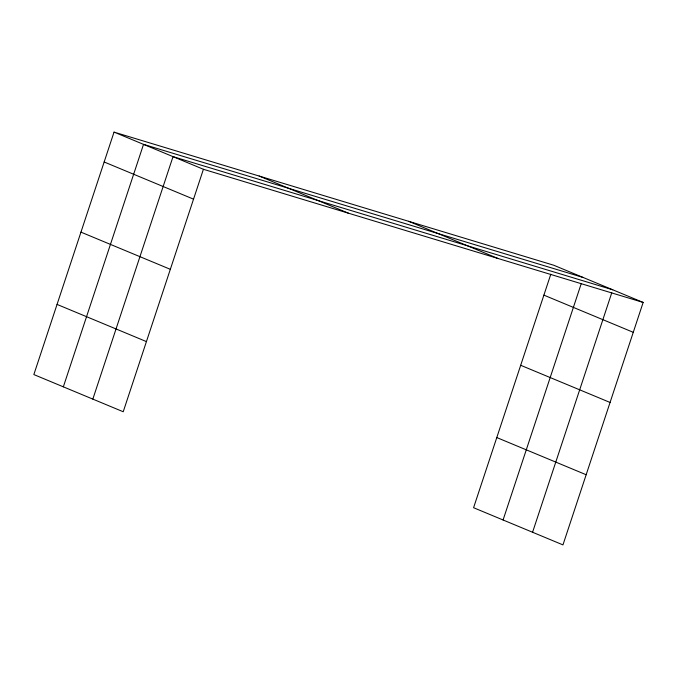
<?xml version="1.0" encoding="UTF-8"?>
<svg xmlns="http://www.w3.org/2000/svg" width="677" height="677" viewBox="0 0 677 677"><rect width="100%" height="100%" fill="white"/><g stroke="black" fill="none" stroke-linecap="round" stroke-linejoin="round"><path stroke-width="1.02" d="M114.041 132.108L33.85 374.567L123.222 411.751L203.413 169.284L114.041 132.108L553.778 265.249L643.15 302.433L562.959 544.892L473.587 507.716L550.807 274.219M63.342 386.838L143.532 144.37L583.269 277.519M92.834 399.108L173.024 156.641L612.761 289.79M503.079 519.987L581.289 283.494M532.571 532.257L611.771 292.777M203.413 169.284L643.15 302.433M408.663 221.311L498.035 258.496M259.147 176.045L348.528 213.221M543.893 295.13L633.266 332.305M104.156 161.981L193.529 199.156M520.689 365.284L610.07 402.46M80.952 232.135L170.333 269.311M496.791 437.562L586.164 474.738M57.054 304.413L146.427 341.597"/></g></svg>
